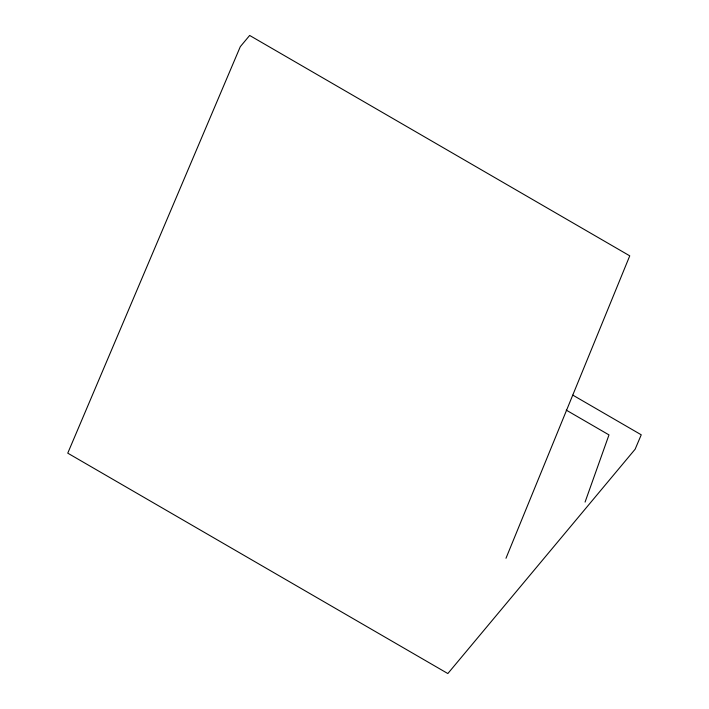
<?xml version="1.0" encoding="UTF-8"?>
<svg xmlns="http://www.w3.org/2000/svg" width="709" height="709" viewBox="0 0 709 709"><rect width="100%" height="100%" fill="white"/><g stroke="black" fill="none" stroke-linecap="round" stroke-linejoin="round"><path stroke-width="1.06" d="M585.067 502.096L608.987 434.901L566.225 410.103M505.978 558.275L629.752 255.843L249.657 35.45L240.298 46.67L67.754 453.157L447.84 673.55L635.122 449.231L641.246 434.803L572.837 395.135"/></g></svg>
